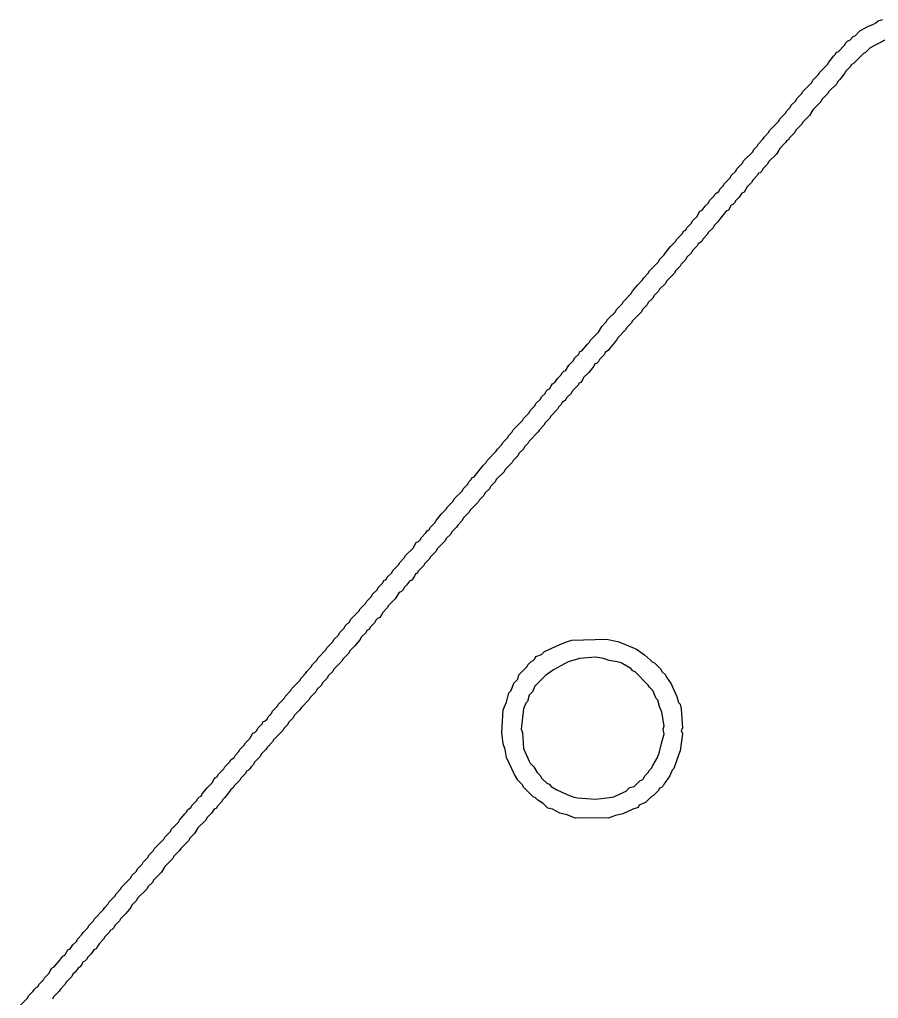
# Model space of a CAD drawing. Header units: millimetres. Extents: x 95 to 305, y 96 to 295.
# Drawn here: x 225.42 to 243.84, y 273.69 to 294.69 of the extents above; entities that cross this region are included whole.
import ezdxf

# ---------------------------------------------------------------- set-up
doc = ezdxf.new("R2010")
doc.units = ezdxf.units.MM
doc.layers.add('BottomOverlay', color=54, linetype='Continuous')

msp = doc.modelspace()

# ---------------------------------------------------------------- linework, layer by layer
at = {"layer": 'BottomOverlay'}
for p, q in [((243.787, 294.613), (243.835, 294.662)), ((243.835, 294.662), (243.933, 294.686)), ((243.349, 294.346), (243.446, 294.443)), ((243.446, 294.443), (243.616, 294.54)), ((243.616, 294.54), (243.738, 294.589)), ((243.738, 294.589), (243.787, 294.613)), ((243.142, 294.187), (243.178, 294.224)), ((243.178, 294.224), (243.227, 294.248)), ((243.227, 294.248), (243.3, 294.321)), ((243.3, 294.321), (243.349, 294.346)), ((243.982, 294.248), (243.665, 294.078)), ((242.935, 293.981), (242.984, 294.005)), ((242.984, 294.005), (243.117, 294.139)), ((243.117, 294.139), (243.142, 294.187)), ((243.665, 294.078), (243.568, 293.981)), ((242.777, 293.774), (242.886, 293.908)), ((242.886, 293.908), (242.923, 293.944)), ((242.923, 293.944), (242.935, 293.981)), ((243.519, 293.956), (243.3, 293.737)), ((243.568, 293.981), (243.519, 293.956)), ((242.582, 293.555), (242.752, 293.725)), ((242.752, 293.725), (242.777, 293.774)), ((243.142, 293.579), (243.117, 293.53)), ((243.239, 293.676), (243.142, 293.579)), ((243.263, 293.725), (243.239, 293.676)), ((243.3, 293.737), (243.263, 293.725)), ((242.412, 293.336), (242.436, 293.384)), ((242.436, 293.384), (242.558, 293.506)), ((242.558, 293.506), (242.582, 293.555)), ((242.971, 293.36), (242.947, 293.311)), ((243.008, 293.396), (242.971, 293.36)), ((243.117, 293.53), (243.008, 293.396)), ((242.217, 293.141), (242.412, 293.336)), ((242.947, 293.311), (242.777, 293.141)), ((241.973, 292.849), (242.071, 292.946)), ((242.071, 292.946), (242.095, 292.995)), ((242.095, 292.995), (242.193, 293.092)), ((242.193, 293.092), (242.217, 293.141)), ((242.631, 292.97), (242.606, 292.922)), ((242.752, 293.092), (242.631, 292.97)), ((242.777, 293.141), (242.752, 293.092)), ((241.852, 292.678), (241.876, 292.727)), ((241.876, 292.727), (241.949, 292.8)), ((241.949, 292.8), (241.973, 292.849)), ((242.436, 292.751), (242.363, 292.63)), ((242.606, 292.922), (242.436, 292.751)), ((241.706, 292.508), (241.73, 292.557)), ((241.73, 292.557), (241.852, 292.678)), ((242.363, 292.63), (242.217, 292.484)), ((241.487, 292.265), (241.511, 292.313)), ((241.511, 292.313), (241.706, 292.508)), ((242.071, 292.313), (242.047, 292.265)), ((242.193, 292.435), (242.071, 292.313)), ((242.217, 292.484), (242.193, 292.435)), ((241.268, 292.021), (241.365, 292.119)), ((241.365, 292.119), (241.389, 292.167)), ((241.389, 292.167), (241.487, 292.265)), ((241.913, 292.106), (241.876, 292.094)), ((241.925, 292.143), (241.913, 292.106)), ((242.047, 292.265), (241.925, 292.143)), ((241.146, 291.851), (241.17, 291.899)), ((241.17, 291.899), (241.243, 291.973)), ((241.243, 291.973), (241.268, 292.021)), ((241.73, 291.924), (241.657, 291.802)), ((241.852, 292.046), (241.73, 291.924)), ((241.876, 292.094), (241.852, 292.046)), ((240.951, 291.656), (241.146, 291.851)), ((241.657, 291.802), (241.487, 291.632)), ((240.781, 291.437), (240.805, 291.486)), ((240.805, 291.486), (240.927, 291.607)), ((240.927, 291.607), (240.951, 291.656)), ((241.365, 291.486), (241.341, 291.437)), ((241.462, 291.583), (241.365, 291.486)), ((241.487, 291.632), (241.462, 291.583)), ((240.537, 291.169), (240.659, 291.291)), ((240.659, 291.291), (240.683, 291.34)), ((240.683, 291.34), (240.781, 291.437)), ((241.243, 291.34), (241.146, 291.242)), ((241.268, 291.388), (241.243, 291.34)), ((241.304, 291.401), (241.268, 291.388)), ((241.341, 291.437), (241.304, 291.401)), ((240.416, 290.999), (240.44, 291.048)), ((240.44, 291.048), (240.513, 291.121)), ((240.513, 291.121), (240.537, 291.169)), ((241, 291.048), (240.963, 290.987)), ((241.024, 291.096), (241, 291.048)), ((241.122, 291.194), (241.024, 291.096)), ((241.146, 291.242), (241.122, 291.194)), ((240.221, 290.804), (240.318, 290.902)), ((240.318, 290.902), (240.343, 290.95)), ((240.343, 290.95), (240.416, 290.999)), ((240.854, 290.877), (240.781, 290.804)), ((240.915, 290.962), (240.854, 290.877)), ((240.963, 290.987), (240.915, 290.962)), ((240.063, 290.597), (240.124, 290.683)), ((240.124, 290.683), (240.197, 290.756)), ((240.197, 290.756), (240.221, 290.804)), ((240.683, 290.707), (240.623, 290.597)), ((240.72, 290.719), (240.683, 290.707)), ((240.757, 290.756), (240.72, 290.719)), ((240.781, 290.804), (240.757, 290.756)), ((239.856, 290.366), (239.953, 290.463)), ((239.953, 290.463), (239.978, 290.512)), ((239.978, 290.512), (240.014, 290.573)), ((240.014, 290.573), (240.063, 290.597)), ((240.452, 290.427), (240.391, 290.342)), ((240.574, 290.573), (240.452, 290.427)), ((240.623, 290.597), (240.574, 290.573)), ((239.71, 290.171), (239.734, 290.22)), ((239.734, 290.22), (239.832, 290.317)), ((239.832, 290.317), (239.856, 290.366)), ((240.294, 290.22), (240.197, 290.123)), ((240.318, 290.269), (240.294, 290.22)), ((240.391, 290.342), (240.318, 290.269)), ((239.515, 289.977), (239.637, 290.098)), ((239.637, 290.098), (239.661, 290.147)), ((239.661, 290.147), (239.71, 290.171)), ((240.172, 290.074), (240.075, 289.977)), ((240.197, 290.123), (240.172, 290.074)), ((239.272, 289.685), (239.381, 289.818)), ((239.381, 289.818), (239.491, 289.928)), ((239.491, 289.928), (239.515, 289.977)), ((239.953, 289.831), (239.856, 289.733)), ((239.978, 289.879), (239.953, 289.831)), ((240.051, 289.928), (239.978, 289.879)), ((240.075, 289.977), (240.051, 289.928)), ((239.15, 289.539), (239.247, 289.636)), ((239.247, 289.636), (239.272, 289.685)), ((239.734, 289.587), (239.71, 289.539)), ((239.832, 289.685), (239.734, 289.587)), ((239.856, 289.733), (239.832, 289.685)), ((238.931, 289.295), (239.126, 289.49)), ((239.126, 289.49), (239.15, 289.539)), ((239.588, 289.393), (239.491, 289.295)), ((239.613, 289.441), (239.588, 289.393)), ((239.71, 289.539), (239.613, 289.441)), ((238.809, 289.149), (238.907, 289.246)), ((238.907, 289.246), (238.931, 289.295)), ((239.467, 289.246), (239.296, 289.076)), ((239.491, 289.295), (239.467, 289.246)), ((238.566, 288.857), (238.675, 288.991)), ((238.675, 288.991), (238.785, 289.1)), ((238.785, 289.1), (238.809, 289.149)), ((239.272, 289.027), (239.15, 288.906)), ((239.296, 289.076), (239.272, 289.027)), ((238.371, 288.638), (238.542, 288.808)), ((238.542, 288.808), (238.566, 288.857)), ((239.028, 288.76), (239.004, 288.711)), ((239.126, 288.857), (239.028, 288.76)), ((239.15, 288.906), (239.126, 288.857)), ((238.225, 288.468), (238.347, 288.589)), ((238.347, 288.589), (238.371, 288.638)), ((238.882, 288.565), (238.785, 288.468)), ((238.907, 288.614), (238.882, 288.565)), ((239.004, 288.711), (238.907, 288.614)), ((238.03, 288.249), (238.201, 288.419)), ((238.201, 288.419), (238.225, 288.468)), ((238.761, 288.419), (238.566, 288.224)), ((238.785, 288.468), (238.761, 288.419)), ((237.909, 288.103), (238.006, 288.2)), ((238.006, 288.2), (238.03, 288.249)), ((238.542, 288.176), (238.444, 288.078)), ((238.566, 288.224), (238.542, 288.176)), ((237.665, 287.81), (237.836, 287.981)), ((237.836, 287.981), (237.909, 288.103)), ((238.42, 288.03), (238.25, 287.859)), ((238.444, 288.078), (238.42, 288.03)), ((237.483, 287.579), (237.605, 287.725)), ((237.605, 287.725), (237.641, 287.762)), ((237.641, 287.762), (237.665, 287.81)), ((238.225, 287.81), (238.116, 287.677)), ((238.25, 287.859), (238.225, 287.81)), ((237.325, 287.421), (237.422, 287.518)), ((237.422, 287.518), (237.434, 287.555)), ((237.434, 287.555), (237.483, 287.579)), ((237.957, 287.494), (237.86, 287.397)), ((237.982, 287.543), (237.957, 287.494)), ((238.055, 287.591), (237.982, 287.543)), ((238.079, 287.64), (238.055, 287.591)), ((238.116, 287.677), (238.079, 287.64)), ((237.13, 287.153), (237.203, 287.275)), ((237.203, 287.275), (237.3, 287.372)), ((237.3, 287.372), (237.325, 287.421)), ((237.763, 287.299), (237.738, 287.251)), ((237.799, 287.311), (237.763, 287.299)), ((237.836, 287.348), (237.799, 287.311)), ((237.86, 287.397), (237.836, 287.348)), ((236.96, 286.983), (237.033, 287.056)), ((237.033, 287.056), (237.057, 287.105)), ((237.057, 287.105), (237.093, 287.141)), ((237.093, 287.141), (237.13, 287.153)), ((237.629, 287.117), (237.519, 287.007)), ((237.738, 287.251), (237.629, 287.117)), ((236.814, 286.813), (236.85, 286.873)), ((236.85, 286.873), (236.899, 286.898)), ((236.899, 286.898), (236.96, 286.983)), ((237.422, 286.886), (237.398, 286.837)), ((237.459, 286.898), (237.422, 286.886)), ((237.495, 286.959), (237.459, 286.898)), ((237.519, 287.007), (237.495, 286.959)), ((236.619, 286.593), (236.692, 286.667)), ((236.692, 286.667), (236.716, 286.715)), ((236.716, 286.715), (236.753, 286.752)), ((236.753, 286.752), (236.789, 286.764)), ((236.789, 286.764), (236.814, 286.813)), ((237.252, 286.667), (237.154, 286.569)), ((237.276, 286.715), (237.252, 286.667)), ((237.398, 286.837), (237.276, 286.715)), ((236.473, 286.399), (236.497, 286.447)), ((236.497, 286.447), (236.594, 286.545)), ((236.594, 286.545), (236.619, 286.593)), ((237.057, 286.472), (237.033, 286.423)), ((237.13, 286.52), (237.057, 286.472)), ((237.154, 286.569), (237.13, 286.52)), ((236.229, 286.131), (236.351, 286.253)), ((236.351, 286.253), (236.375, 286.301)), ((236.375, 286.301), (236.473, 286.399)), ((236.96, 286.326), (236.814, 286.18)), ((236.984, 286.374), (236.96, 286.326)), ((237.033, 286.423), (236.984, 286.374)), ((236.01, 285.888), (236.205, 286.082)), ((236.205, 286.082), (236.229, 286.131)), ((236.692, 286.034), (236.667, 285.985)), ((236.789, 286.131), (236.692, 286.034)), ((236.814, 286.18), (236.789, 286.131)), ((235.913, 285.766), (235.986, 285.839)), ((235.986, 285.839), (236.01, 285.888)), ((236.546, 285.839), (236.351, 285.644)), ((236.57, 285.888), (236.546, 285.839)), ((236.667, 285.985), (236.57, 285.888)), ((235.767, 285.571), (235.791, 285.62)), ((235.791, 285.62), (235.889, 285.717)), ((235.889, 285.717), (235.913, 285.766)), ((236.327, 285.596), (236.254, 285.523)), ((236.351, 285.644), (236.327, 285.596)), ((235.451, 285.23), (235.645, 285.425)), ((235.645, 285.425), (235.67, 285.474)), ((235.67, 285.474), (235.767, 285.571)), ((236.132, 285.377), (236.108, 285.328)), ((236.229, 285.474), (236.132, 285.377)), ((236.254, 285.523), (236.229, 285.474)), ((235.365, 285.121), (235.426, 285.182)), ((235.426, 285.182), (235.451, 285.23)), ((235.986, 285.182), (235.84, 285.036)), ((236.01, 285.23), (235.986, 285.182)), ((236.108, 285.328), (236.01, 285.23)), ((235.171, 284.878), (235.365, 285.121)), ((235.816, 284.987), (235.645, 284.817)), ((235.84, 285.036), (235.816, 284.987)), ((235.037, 284.719), (235.061, 284.768)), ((235.061, 284.768), (235.11, 284.817)), ((235.11, 284.817), (235.122, 284.853)), ((235.122, 284.853), (235.171, 284.878)), ((235.621, 284.768), (235.524, 284.671)), ((235.645, 284.817), (235.621, 284.768)), ((234.745, 284.403), (234.915, 284.573)), ((234.915, 284.573), (234.939, 284.622)), ((234.939, 284.622), (235.037, 284.719)), ((235.499, 284.622), (235.402, 284.525)), ((235.524, 284.671), (235.499, 284.622)), ((234.599, 284.233), (234.72, 284.354)), ((234.72, 284.354), (234.745, 284.403)), ((235.256, 284.33), (235.085, 284.16)), ((235.28, 284.379), (235.256, 284.33)), ((235.377, 284.476), (235.28, 284.379)), ((235.402, 284.525), (235.377, 284.476)), ((234.465, 284.074), (234.574, 284.184)), ((234.574, 284.184), (234.599, 284.233)), ((235.085, 284.16), (235.061, 284.111)), ((234.331, 283.892), (234.355, 283.94)), ((234.355, 283.94), (234.465, 284.074)), ((234.915, 283.94), (234.818, 283.843)), ((234.939, 283.989), (234.915, 283.94)), ((235.061, 284.111), (234.939, 283.989)), ((234.136, 283.673), (234.161, 283.721)), ((234.161, 283.721), (234.209, 283.746)), ((234.209, 283.746), (234.234, 283.794)), ((234.234, 283.794), (234.331, 283.892)), ((234.696, 283.697), (234.672, 283.648)), ((234.793, 283.794), (234.696, 283.697)), ((234.818, 283.843), (234.793, 283.794)), ((233.929, 283.466), (233.978, 283.49)), ((233.978, 283.49), (234.014, 283.527)), ((234.014, 283.527), (234.039, 283.575)), ((234.039, 283.575), (234.136, 283.673)), ((234.55, 283.502), (234.38, 283.332)), ((234.574, 283.551), (234.55, 283.502)), ((234.672, 283.648), (234.574, 283.551)), ((233.698, 283.186), (233.868, 283.356)), ((233.868, 283.356), (233.893, 283.405)), ((233.893, 283.405), (233.929, 283.466)), ((234.355, 283.283), (234.234, 283.162)), ((234.38, 283.332), (234.355, 283.283)), ((233.576, 283.04), (233.674, 283.137)), ((233.674, 283.137), (233.698, 283.186)), ((234.209, 283.113), (234.112, 283.016)), ((234.234, 283.162), (234.209, 283.113)), ((233.406, 282.821), (233.43, 282.87)), ((233.43, 282.87), (233.552, 282.991)), ((233.552, 282.991), (233.576, 283.04)), ((234.087, 282.967), (233.966, 282.845)), ((234.112, 283.016), (234.087, 282.967)), ((233.211, 282.602), (233.236, 282.65)), ((233.236, 282.65), (233.284, 282.675)), ((233.284, 282.675), (233.309, 282.724)), ((233.309, 282.724), (233.406, 282.821)), ((233.832, 282.663), (233.783, 282.638)), ((233.893, 282.748), (233.832, 282.663)), ((233.917, 282.797), (233.893, 282.748)), ((233.954, 282.809), (233.917, 282.797)), ((233.966, 282.845), (233.954, 282.809)), ((232.992, 282.358), (233.09, 282.456)), ((233.09, 282.456), (233.114, 282.504)), ((233.114, 282.504), (233.211, 282.602)), ((233.649, 282.456), (233.613, 282.419)), ((233.674, 282.504), (233.649, 282.456)), ((233.722, 282.553), (233.674, 282.504)), ((233.783, 282.638), (233.722, 282.553)), ((232.871, 282.212), (232.968, 282.31)), ((232.968, 282.31), (232.992, 282.358)), ((233.479, 282.261), (233.333, 282.115)), ((233.564, 282.395), (233.479, 282.261)), ((233.613, 282.419), (233.564, 282.395)), ((232.7, 281.993), (232.724, 282.042)), ((232.724, 282.042), (232.846, 282.164)), ((232.846, 282.164), (232.871, 282.212)), ((233.309, 282.066), (233.211, 281.969)), ((233.333, 282.115), (233.309, 282.066)), ((232.505, 281.774), (232.53, 281.823)), ((232.53, 281.823), (232.7, 281.993)), ((233.102, 281.835), (233.065, 281.799)), ((233.15, 281.859), (233.102, 281.835)), ((233.187, 281.92), (233.15, 281.859)), ((233.211, 281.969), (233.187, 281.92)), ((232.286, 281.531), (232.384, 281.628)), ((232.384, 281.628), (232.408, 281.677)), ((232.408, 281.677), (232.505, 281.774)), ((232.919, 281.604), (232.871, 281.58)), ((232.944, 281.653), (232.919, 281.604)), ((233.041, 281.75), (232.944, 281.653)), ((233.065, 281.799), (233.041, 281.75)), ((232.165, 281.385), (232.262, 281.482)), ((232.262, 281.482), (232.286, 281.531)), ((232.749, 281.434), (232.724, 281.385)), ((232.846, 281.531), (232.749, 281.434)), ((232.871, 281.58), (232.846, 281.531)), ((237.264, 281.373), (238.018, 281.397)), ((238.018, 281.397), (238.274, 281.336)), ((231.994, 281.166), (232.019, 281.214)), ((232.019, 281.214), (232.14, 281.336)), ((232.14, 281.336), (232.165, 281.385)), ((232.615, 281.251), (232.505, 281.141)), ((232.724, 281.385), (232.615, 281.251)), ((236.68, 281.129), (236.996, 281.275)), ((236.996, 281.275), (237.154, 281.336)), ((237.154, 281.336), (237.264, 281.373)), ((238.274, 281.336), (238.602, 281.202)), ((238.602, 281.202), (238.651, 281.178)), ((238.651, 281.178), (238.822, 281.056)), ((231.8, 280.947), (231.824, 280.995)), ((231.824, 280.995), (231.994, 281.166)), ((232.359, 280.971), (232.335, 280.922)), ((232.481, 281.093), (232.359, 280.971)), ((232.505, 281.141), (232.481, 281.093)), ((236.436, 280.935), (236.473, 280.971)), ((236.473, 280.971), (236.497, 281.02)), ((236.497, 281.02), (236.619, 281.068)), ((236.619, 281.068), (236.68, 281.129)), ((237.434, 280.983), (237.361, 280.959)), ((237.775, 281.008), (237.434, 280.983)), ((237.945, 280.983), (237.775, 281.008)), ((238.067, 280.935), (237.945, 280.983)), ((238.822, 281.056), (238.955, 280.947)), ((231.581, 280.703), (231.678, 280.801)), ((231.678, 280.801), (231.702, 280.849)), ((231.702, 280.849), (231.8, 280.947)), ((232.335, 280.922), (232.165, 280.752)), ((236.132, 280.63), (236.302, 280.801)), ((236.302, 280.801), (236.327, 280.849)), ((236.327, 280.849), (236.388, 280.91)), ((236.388, 280.91), (236.436, 280.935)), ((237.191, 280.91), (236.874, 280.74)), ((237.361, 280.959), (237.191, 280.91)), ((238.237, 280.91), (238.067, 280.935)), ((238.335, 280.886), (238.237, 280.91)), ((238.347, 280.874), (238.335, 280.886)), ((238.359, 280.862), (238.347, 280.874)), ((238.529, 280.764), (238.359, 280.862)), ((238.578, 280.715), (238.529, 280.764)), ((238.955, 280.947), (238.992, 280.91)), ((238.992, 280.91), (239.041, 280.886)), ((239.041, 280.886), (239.174, 280.752)), ((231.434, 280.509), (231.459, 280.557)), ((231.459, 280.557), (231.556, 280.655)), ((231.556, 280.655), (231.581, 280.703)), ((232.019, 280.557), (231.921, 280.46)), ((232.043, 280.606), (232.019, 280.557)), ((232.14, 280.703), (232.043, 280.606)), ((232.165, 280.752), (232.14, 280.703)), ((236.108, 280.533), (236.132, 280.63)), ((236.704, 280.618), (236.473, 280.387)), ((236.874, 280.74), (236.704, 280.618)), ((238.627, 280.691), (238.578, 280.715)), ((238.907, 280.411), (238.627, 280.691)), ((239.174, 280.752), (239.199, 280.703)), ((239.199, 280.703), (239.272, 280.63)), ((239.272, 280.63), (239.296, 280.582)), ((239.296, 280.582), (239.394, 280.436)), ((231.24, 280.29), (231.264, 280.338)), ((231.264, 280.338), (231.434, 280.509)), ((231.897, 280.411), (231.8, 280.314)), ((231.921, 280.46), (231.897, 280.411)), ((235.962, 280.29), (236.022, 280.448)), ((236.022, 280.448), (236.108, 280.533)), ((236.473, 280.387), (236.424, 280.265)), ((238.931, 280.363), (238.907, 280.411)), ((239.004, 280.29), (238.931, 280.363)), ((239.394, 280.436), (239.418, 280.387)), ((239.418, 280.387), (239.515, 280.168)), ((231.094, 280.119), (231.118, 280.168)), ((231.118, 280.168), (231.24, 280.29)), ((231.654, 280.144), (231.629, 280.095)), ((231.775, 280.265), (231.654, 280.144)), ((231.8, 280.314), (231.775, 280.265)), ((235.864, 280.046), (235.913, 280.241)), ((235.913, 280.241), (235.962, 280.29)), ((236.351, 280.192), (236.315, 280.058)), ((236.424, 280.265), (236.351, 280.192)), ((239.028, 280.241), (239.004, 280.29)), ((239.077, 280.119), (239.028, 280.241)), ((239.515, 280.168), (239.552, 280.034)), ((230.85, 279.851), (230.948, 279.949)), ((230.948, 279.949), (230.972, 279.997)), ((230.972, 279.997), (231.094, 280.119)), ((231.459, 279.924), (231.434, 279.876)), ((231.629, 280.095), (231.459, 279.924)), ((235.791, 279.876), (235.864, 280.046)), ((236.278, 280.022), (236.229, 279.9)), ((236.315, 280.058), (236.278, 280.022)), ((239.114, 280.083), (239.077, 280.119)), ((239.15, 279.949), (239.114, 280.083)), ((239.199, 279.827), (239.15, 279.949)), ((239.552, 280.034), (239.588, 279.997)), ((239.588, 279.997), (239.613, 279.9)), ((230.729, 279.681), (230.753, 279.73)), ((230.753, 279.73), (230.826, 279.803)), ((230.826, 279.803), (230.85, 279.851)), ((231.313, 279.754), (231.288, 279.705)), ((231.434, 279.876), (231.313, 279.754)), ((235.767, 279.389), (235.791, 279.876)), ((236.229, 279.9), (236.181, 279.462)), ((239.247, 279.535), (239.199, 279.827)), ((239.613, 279.9), (239.637, 279.486)), ((230.534, 279.486), (230.631, 279.584)), ((230.631, 279.584), (230.643, 279.62)), ((230.643, 279.62), (230.692, 279.645)), ((230.692, 279.645), (230.729, 279.681)), ((231.167, 279.559), (231.094, 279.486)), ((231.191, 279.608), (231.167, 279.559)), ((231.288, 279.705), (231.191, 279.608)), ((239.223, 279.462), (239.247, 279.535)), ((230.364, 279.267), (230.388, 279.316)), ((230.388, 279.316), (230.424, 279.377)), ((230.424, 279.377), (230.473, 279.401)), ((230.473, 279.401), (230.51, 279.438)), ((230.51, 279.438), (230.534, 279.486)), ((231.069, 279.438), (230.875, 279.243)), ((231.094, 279.486), (231.069, 279.438)), ((235.791, 279.146), (235.767, 279.389)), ((236.181, 279.462), (236.205, 279.389)), ((236.205, 279.389), (236.229, 279.048)), ((239.187, 279.158), (239.247, 279.365)), ((239.247, 279.365), (239.223, 279.462)), ((239.637, 279.365), (239.588, 279)), ((239.637, 279.486), (239.613, 279.438)), ((239.613, 279.438), (239.637, 279.365)), ((230.144, 279.024), (230.242, 279.121)), ((230.242, 279.121), (230.266, 279.17)), ((230.266, 279.17), (230.364, 279.267)), ((230.85, 279.194), (230.729, 279.073)), ((230.875, 279.243), (230.85, 279.194)), ((235.84, 279.024), (235.791, 279.146)), ((239.15, 278.975), (239.187, 279.158)), ((230.023, 278.854), (230.047, 278.902)), ((230.047, 278.902), (230.12, 278.975)), ((230.12, 278.975), (230.144, 279.024)), ((230.583, 278.878), (230.461, 278.756)), ((230.607, 278.927), (230.583, 278.878)), ((230.704, 279.024), (230.607, 278.927)), ((230.729, 279.073), (230.704, 279.024)), ((235.864, 278.854), (235.84, 279.024)), ((236.229, 279.048), (236.351, 278.78)), ((239.101, 278.854), (239.15, 278.975)), ((239.564, 278.927), (239.454, 278.622)), ((239.588, 279), (239.564, 278.927)), ((229.804, 278.61), (229.828, 278.659)), ((229.828, 278.659), (229.925, 278.756)), ((229.925, 278.756), (229.95, 278.805)), ((229.95, 278.805), (230.023, 278.854)), ((230.388, 278.659), (230.364, 278.61)), ((230.437, 278.707), (230.388, 278.659)), ((230.461, 278.756), (230.437, 278.707)), ((236.035, 278.488), (235.864, 278.854)), ((236.351, 278.78), (236.375, 278.732)), ((236.375, 278.732), (236.448, 278.659)), ((236.448, 278.659), (236.521, 278.537)), ((238.98, 278.634), (239.004, 278.683)), ((239.004, 278.683), (239.101, 278.854)), ((229.658, 278.44), (229.682, 278.488)), ((229.682, 278.488), (229.804, 278.61)), ((230.266, 278.513), (230.169, 278.415)), ((230.291, 278.561), (230.266, 278.513)), ((230.327, 278.574), (230.291, 278.561)), ((230.364, 278.61), (230.327, 278.574)), ((236.108, 278.367), (236.035, 278.488)), ((236.521, 278.537), (236.594, 278.464)), ((236.594, 278.464), (236.619, 278.415)), ((238.809, 278.415), (238.834, 278.464)), ((238.834, 278.464), (238.907, 278.537)), ((238.907, 278.537), (238.931, 278.586)), ((238.931, 278.586), (238.98, 278.634)), ((239.369, 278.464), (239.247, 278.294)), ((239.418, 278.586), (239.369, 278.464)), ((239.454, 278.622), (239.418, 278.586)), ((229.451, 278.209), (229.56, 278.318)), ((229.56, 278.318), (229.585, 278.367)), ((229.585, 278.367), (229.621, 278.428)), ((229.621, 278.428), (229.658, 278.44)), ((230.023, 278.245), (229.998, 278.196)), ((230.144, 278.367), (230.023, 278.245)), ((230.169, 278.415), (230.144, 278.367)), ((236.12, 278.355), (236.108, 278.367)), ((236.205, 278.269), (236.12, 278.355)), ((236.229, 278.221), (236.205, 278.269)), ((236.619, 278.415), (236.728, 278.306)), ((236.728, 278.306), (236.777, 278.282)), ((236.777, 278.282), (236.826, 278.233)), ((238.602, 278.233), (238.724, 278.355)), ((238.724, 278.355), (238.773, 278.379)), ((238.773, 278.379), (238.809, 278.415)), ((239.223, 278.245), (239.187, 278.209)), ((239.247, 278.294), (239.223, 278.245)), ((229.28, 278.014), (229.317, 278.026)), ((229.317, 278.026), (229.341, 278.075)), ((229.341, 278.075), (229.451, 278.209)), ((229.925, 278.123), (229.816, 277.989)), ((229.95, 278.172), (229.925, 278.123)), ((229.998, 278.196), (229.95, 278.172)), ((236.436, 278.014), (236.229, 278.221)), ((236.826, 278.233), (236.947, 278.16)), ((236.947, 278.16), (237.118, 278.087)), ((237.118, 278.087), (237.166, 278.062)), ((237.166, 278.062), (237.288, 278.014)), ((238.164, 278.014), (238.383, 278.111)), ((238.383, 278.111), (238.432, 278.136)), ((238.432, 278.136), (238.505, 278.209)), ((238.505, 278.209), (238.602, 278.233)), ((239.016, 278.038), (238.968, 278.014)), ((239.126, 278.148), (239.016, 278.038)), ((239.15, 278.196), (239.126, 278.148)), ((239.187, 278.209), (239.15, 278.196)), ((229.098, 277.783), (229.122, 277.831)), ((229.122, 277.831), (229.22, 277.929)), ((229.22, 277.929), (229.244, 277.977)), ((229.244, 277.977), (229.28, 278.014)), ((229.755, 277.904), (229.658, 277.807)), ((229.779, 277.953), (229.755, 277.904)), ((229.816, 277.989), (229.779, 277.953)), ((236.485, 277.989), (236.436, 278.014)), ((236.534, 277.941), (236.485, 277.989)), ((236.655, 277.868), (236.534, 277.941)), ((236.753, 277.77), (236.655, 277.868)), ((237.288, 278.014), (237.385, 277.989)), ((237.385, 277.989), (237.775, 277.965)), ((237.775, 277.965), (238.018, 277.989)), ((238.018, 277.989), (238.164, 278.014)), ((238.712, 277.831), (238.688, 277.783)), ((238.846, 277.892), (238.712, 277.831)), ((238.968, 278.014), (238.846, 277.892)), ((228.854, 277.515), (228.964, 277.649)), ((228.964, 277.649), (229.001, 277.685)), ((229.001, 277.685), (229.025, 277.734)), ((229.025, 277.734), (229.098, 277.783)), ((229.536, 277.661), (229.439, 277.564)), ((229.597, 277.746), (229.536, 277.661)), ((229.646, 277.77), (229.597, 277.746)), ((229.658, 277.807), (229.646, 277.77)), ((236.85, 277.746), (236.753, 277.77)), ((237.008, 277.661), (236.85, 277.746)), ((237.166, 277.624), (237.008, 277.661)), ((237.337, 277.551), (237.166, 277.624)), ((238.201, 277.612), (238.043, 277.551)), ((238.359, 277.649), (238.201, 277.612)), ((238.578, 277.746), (238.359, 277.649)), ((238.688, 277.783), (238.578, 277.746)), ((228.684, 277.32), (228.83, 277.466)), ((228.83, 277.466), (228.854, 277.515)), ((229.414, 277.515), (229.244, 277.344)), ((229.439, 277.564), (229.414, 277.515)), ((237.398, 277.564), (237.337, 277.551)), ((238.043, 277.551), (237.398, 277.564)), ((228.538, 277.15), (228.66, 277.271)), ((228.66, 277.271), (228.684, 277.32)), ((229.171, 277.223), (229.074, 277.125)), ((229.244, 277.344), (229.171, 277.223)), ((228.319, 276.906), (228.514, 277.101)), ((228.514, 277.101), (228.538, 277.15)), ((229.049, 277.077), (228.879, 276.906)), ((229.074, 277.125), (229.049, 277.077)), ((228.197, 276.76), (228.295, 276.858)), ((228.295, 276.858), (228.319, 276.906)), ((228.854, 276.858), (228.733, 276.736)), ((228.879, 276.906), (228.854, 276.858)), ((227.954, 276.468), (228.051, 276.566)), ((228.051, 276.566), (228.076, 276.614)), ((228.076, 276.614), (228.173, 276.712)), ((228.173, 276.712), (228.197, 276.76)), ((228.708, 276.687), (228.538, 276.517)), ((228.733, 276.736), (228.708, 276.687)), ((227.832, 276.322), (227.93, 276.42)), ((227.93, 276.42), (227.954, 276.468)), ((228.465, 276.395), (228.295, 276.225)), ((228.538, 276.517), (228.465, 276.395)), ((227.613, 276.079), (227.808, 276.274)), ((227.808, 276.274), (227.832, 276.322)), ((228.27, 276.176), (228.173, 276.079)), ((228.295, 276.225), (228.27, 276.176)), ((227.467, 275.884), (227.491, 275.933)), ((227.491, 275.933), (227.589, 276.03)), ((227.589, 276.03), (227.613, 276.079)), ((228.149, 276.03), (227.954, 275.835)), ((228.173, 276.079), (228.149, 276.03)), ((227.321, 275.714), (227.345, 275.762)), ((227.345, 275.762), (227.467, 275.884)), ((227.93, 275.787), (227.832, 275.689)), ((227.954, 275.835), (227.93, 275.787)), ((227.029, 275.397), (227.224, 275.592)), ((227.224, 275.592), (227.248, 275.641)), ((227.248, 275.641), (227.321, 275.714)), ((227.698, 275.507), (227.589, 275.397)), ((227.808, 275.641), (227.698, 275.507)), ((227.832, 275.689), (227.808, 275.641)), ((226.907, 275.251), (227.005, 275.349)), ((227.005, 275.349), (227.029, 275.397)), ((227.564, 275.349), (227.467, 275.251)), ((227.589, 275.397), (227.564, 275.349)), ((226.761, 275.057), (226.786, 275.105)), ((226.786, 275.105), (226.883, 275.203)), ((226.883, 275.203), (226.907, 275.251)), ((227.345, 275.105), (227.248, 275.008)), ((227.37, 275.154), (227.345, 275.105)), ((227.406, 275.166), (227.37, 275.154)), ((227.443, 275.203), (227.406, 275.166)), ((227.467, 275.251), (227.443, 275.203)), ((226.567, 274.837), (226.64, 274.911)), ((226.64, 274.911), (226.664, 274.959)), ((226.664, 274.959), (226.761, 275.057)), ((227.224, 274.959), (227.126, 274.862)), ((227.248, 275.008), (227.224, 274.959)), ((226.396, 274.618), (226.457, 274.728)), ((226.457, 274.728), (226.506, 274.752)), ((226.506, 274.752), (226.567, 274.837)), ((227.017, 274.728), (226.956, 274.643)), ((227.066, 274.752), (227.017, 274.728)), ((227.102, 274.813), (227.066, 274.752)), ((227.126, 274.862), (227.102, 274.813)), ((226.165, 274.363), (226.287, 274.509)), ((226.287, 274.509), (226.348, 274.594)), ((226.348, 274.594), (226.396, 274.618)), ((226.786, 274.472), (226.761, 274.424)), ((226.822, 274.485), (226.786, 274.472)), ((226.859, 274.521), (226.822, 274.485)), ((226.883, 274.57), (226.859, 274.521)), ((226.956, 274.643), (226.883, 274.57)), ((226.055, 274.229), (226.08, 274.278)), ((226.08, 274.278), (226.116, 274.339)), ((226.116, 274.339), (226.165, 274.363)), ((226.615, 274.253), (226.567, 274.205)), ((226.676, 274.339), (226.615, 274.253)), ((226.725, 274.363), (226.676, 274.339)), ((226.761, 274.424), (226.725, 274.363)), ((225.836, 273.986), (225.934, 274.083)), ((225.934, 274.083), (225.958, 274.132)), ((225.958, 274.132), (226.055, 274.229)), ((226.542, 274.156), (226.421, 274.034)), ((226.567, 274.205), (226.542, 274.156)), ((225.617, 273.742), (225.715, 273.84)), ((225.715, 273.84), (225.739, 273.888)), ((225.739, 273.888), (225.776, 273.925)), ((225.776, 273.925), (225.812, 273.937)), ((225.812, 273.937), (225.836, 273.986)), ((226.275, 273.84), (226.153, 273.718)), ((226.299, 273.888), (226.275, 273.84)), ((226.396, 273.986), (226.299, 273.888)), ((226.421, 274.034), (226.396, 273.986)), ((225.423, 273.523), (225.593, 273.694)), ((225.593, 273.694), (225.617, 273.742)), ((226.153, 273.718), (226.128, 273.669))]:
    msp.add_line(p, q, dxfattribs=at)

doc.saveas('drawing.dxf')
